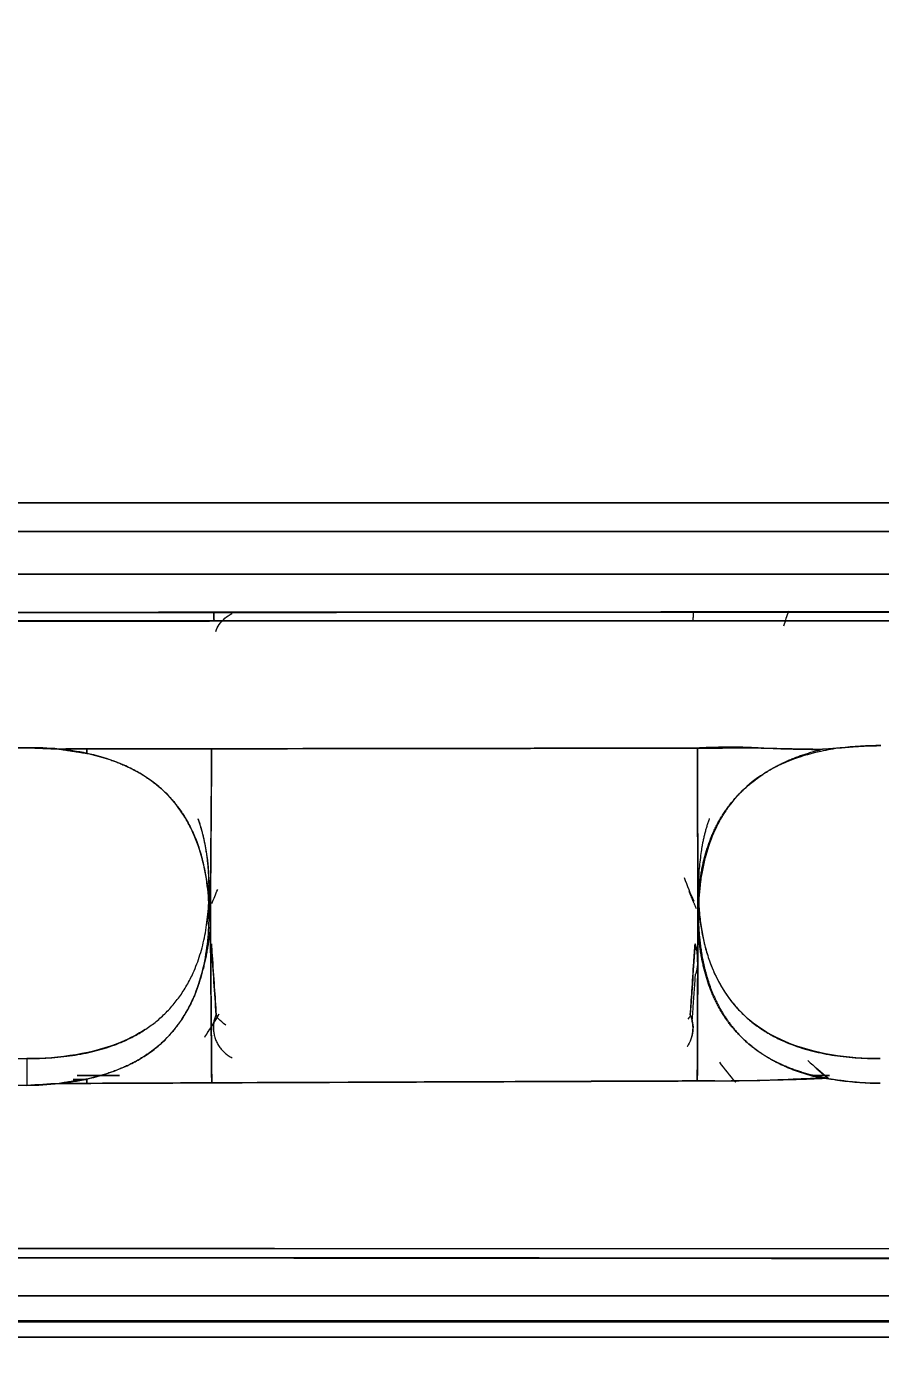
# Model space of a CAD drawing. Header units: inches. Extents: x 1105 to 1525, y -292 to 302.
# Drawn here: x 1189.75 to 1197.06, y 27.07 to 38.55 of the extents above; entities that cross this region are included whole.
import ezdxf

# ---------------------------------------------------------------- set-up
doc = ezdxf.new("R2010")
doc.units = ezdxf.units.IN
doc.header["$LTSCALE"] = 2.42
doc.header["$MEASUREMENT"] = 0
doc.header["$PDMODE"] = 3
doc.header["$PDSIZE"] = 0.3125
doc.layers.get('0').update_dxf_attribs({"linetype": 'CONTINUOUS'})
doc.layers.get('Defpoints').update_dxf_attribs({"linetype": 'CONTINUOUS'})
doc.layers.add('DIM', color=3, linetype='CONTINUOUS', lineweight=18)
doc.styles.get("Standard").update_dxf_attribs({"font": 'arial.ttf', "width": 0.8})
doc.dimstyles.new('ISO-25', dxfattribs={"dimtxt": 5, "dimasz": 2.5, "dimexe": 1.25, "dimexo": 0.625, "dimgap": 2, "dimtad": 1, "dimtih": 1, "dimtoh": 1, "dimdec": 1, "dimdsep": 46, "dimtxsty": 'Standard', "dimcen": 0, "dimclrd": 3, "dimclre": 3, "dimclrt": 4, "dimadec": 0, "dimazin": 0, "dimtfac": 1, "dimtdec": 1, "dimtmove": 0, "dimatfit": 3, "dimfxl": 1, "dimarcsym": 0})

# ---------------------------------------------------------------- blocks, each defined once
blk = doc.blocks.new('*D3')
at = {"layer": 'Defpoints', "color": 0, "transparency": 16777216}
for p in [(1279.036, 140.16), (1143.365, 34.026), (1279.036, 34.019)]:
    blk.add_point(p, dxfattribs=at)
at = {"layer": 'DIM', "color": 3, "lineweight": -2, "transparency": 16777216}
for p, q in [((1143.365, 34.651), (1143.365, 141.41)), ((1279.036, 34.644), (1279.036, 141.41)), ((1148.365, 140.16), (1202.64, 140.16)), ((1274.036, 140.16), (1219.761, 140.16))]:
    blk.add_line(p, q, dxfattribs=at)
at = {"layer": 'DIM', "color": 3, "transparency": 16777216}
for points in [[(1148.365, 140.993), (1148.365, 139.326), (1143.365, 140.16)], [(1274.036, 140.993), (1274.036, 139.326), (1279.036, 140.16)]]:
    blk.add_solid(points, dxfattribs=at)
at = {"layer": 'DIM', "color": 4, "transparency": 16777216, "insert": (1211.201, 140.16), "char_height": 5, "attachment_point": 5}
blk.add_mtext('135.7', dxfattribs=at)

msp = doc.modelspace()

# ---------------------------------------------------------------- linework, layer by layer
at = {"linetype": 'Continuous', "lineweight": 18, "extrusion": (0, 1, 0)}
for p, q in [((1191.314, 30.943), (1191.314, 31.166)), ((1195.506, 31.166), (1195.506, 30.982)), ((1174.196, 27.458), (1248.197, 27.458))]:
    msp.add_line(p, q, dxfattribs=at)
at = {"linetype": 'Continuous', "lineweight": 18}
for points, degree, knots in [([(1211.201, 97.587), (1208.989, 97.587), (1204.567, 97.377), (1197.996, 96.435), (1191.554, 94.877), (1185.3, 92.715), (1179.296, 89.972), (1173.599, 86.674), (1168.264, 82.852), (1163.343, 78.543), (1158.882, 73.79), (1154.926, 68.637), (1151.511, 63.134), (1148.672, 57.334), (1146.434, 51.293), (1144.82, 45.07), (1143.846, 38.724), (1143.628, 34.452), (1143.628, 32.316)], 3, [0, 0, 0, 0, 0.0625, 0.125, 0.1875, 0.25, 0.3125, 0.375, 0.4375, 0.5, 0.5625, 0.625, 0.6875, 0.75, 0.8125, 0.875, 0.9375, 1, 1, 1, 1]), ([(1143.628, 32.316), (1143.628, 33.384), (1143.683, 35.52), (1143.927, 38.716), (1144.333, 41.897), (1145.089, 46.107), (1146.435, 51.293), (1148.671, 57.334), (1151.513, 63.133), (1154.925, 68.637), (1158.884, 73.789), (1163.342, 78.544), (1168.266, 82.851), (1175.377, 87.949), (1185.175, 93.007), (1195.807, 96.122), (1204.567, 97.376), (1208.989, 97.587), (1211.201, 97.587)], 3, [0, 0, 0, 0, 0.03125, 0.0625, 0.09375, 0.125, 0.1875, 0.25, 0.3125, 0.375, 0.4375, 0.5, 0.5625, 0.625, 0.75, 0.875, 0.9375, 1, 1, 1, 1]), ([(1211.201, 96.342), (1204.652, 96.342), (1191.804, 93.873), (1179.702, 89.031), (1174.255, 85.516), (1168.81, 82.002), (1159.547, 73.055), (1152.269, 62.535), (1147.256, 50.845), (1144.7, 38.434), (1144.7, 32.107)], 2, [0, 0, 0, 0.125, 0.25, 0.375, 0.375, 0.5, 0.625, 0.75, 0.875, 1, 1, 1]), ([(1195.817, 93.394), (1202.015, 94.846), (1208.388, 95.111), (1213.318, 95.316), (1218.223, 94.804), (1224.622, 94.135), (1230.757, 92.275), (1238.11, 90.045), (1244.729, 86.221), (1251.525, 82.295), (1257.155, 76.908), (1262.782, 71.525), (1266.914, 64.997), (1271.044, 58.472), (1273.44, 51.181), (1275.835, 43.891), (1276.356, 36.257), (1276.877, 28.632), (1275.497, 21.105), (1274.115, 13.574), (1270.908, 6.579), (1268.052, 0.347), (1263.883, -5.15), (1257.961, -12.96), (1249.886, -18.696), (1244.869, -22.26), (1239.241, -24.844)], 2, [0, 0, 0, 0.125, 0.125, 0.1875, 0.1875, 0.25, 0.25, 0.3125, 0.3125, 0.375, 0.375, 0.4375, 0.4375, 0.5, 0.5, 0.5625, 0.5625, 0.625, 0.625, 0.6875, 0.6875, 0.75, 0.75, 0.875, 0.875, 1, 1, 1]), ([(1239.241, -24.844), (1239.945, -24.521), (1241.272, -23.883), (1243.174, -22.889), (1245.001, -21.861), (1246.885, -20.721), (1248.901, -19.401), (1251.067, -17.862), (1253.381, -16.063), (1255.852, -13.947), (1258.478, -11.445), (1261.219, -8.502), (1263.993, -5.097), (1266.701, -1.233), (1269.256, 3.091), (1271.566, 7.863), (1273.516, 12.997), (1275.013, 18.357), (1276.016, 23.822), (1276.519, 29.339), (1276.519, 34.879), (1276.016, 40.4), (1275.013, 45.856), (1273.519, 51.206), (1271.546, 56.409), (1269.108, 61.424), (1266.224, 66.213), (1262.916, 70.741), (1259.21, 74.971), (1255.137, 78.868), (1250.725, 82.407), (1245.994, 85.568), (1241.004, 88.308), (1235.91, 90.561), (1230.9, 92.3), (1226.102, 93.564), (1221.565, 94.42), (1217.342, 94.931), (1213.501, 95.163), (1210.069, 95.186), (1207.014, 95.06), (1204.285, 94.831), (1201.84, 94.532), (1199.657, 94.187), (1197.676, 93.811), (1196.425, 93.537), (1195.817, 93.394)], 3, [0, 0, 0, 0, 0.012202, 0.023189, 0.033858, 0.045296, 0.057999, 0.071972, 0.087381, 0.104481, 0.123651, 0.145097, 0.168608, 0.193819, 0.220656, 0.249232, 0.279085, 0.309194, 0.339088, 0.368937, 0.398843, 0.428755, 0.458652, 0.488547, 0.518447, 0.548347, 0.57824, 0.608136, 0.638049, 0.667943, 0.697772, 0.727718, 0.757896, 0.787508, 0.81533, 0.841142, 0.865293, 0.887639, 0.907732, 0.925508, 0.941345, 0.955585, 0.96839, 0.979913, 0.990205, 1, 1, 1, 1]), ([(1275.847, 28.397), (1275.855, 28.506), (1276.042, 31.393), (1276.001, 37.08), (1274.791, 45.363), (1272.449, 53.418), (1269.02, 61.1), (1264.562, 68.273), (1259.157, 74.81), (1252.9, 80.594), (1245.902, 85.522), (1238.289, 89.508), (1230.196, 92.479), (1221.759, 94.387), (1213.124, 95.194), (1204.448, 94.882), (1198.741, 93.93), (1195.937, 93.274)], 3, [0, 0, 0, 0, 0.002813, 0.073998, 0.145197, 0.216398, 0.287593, 0.358788, 0.429985, 0.501178, 0.572361, 0.643545, 0.714738, 0.785869, 0.857235, 0.928659, 1, 1, 1, 1]), ([(1195.887, 93.19), (1196.492, 93.332), (1197.738, 93.605), (1199.71, 93.979), (1201.883, 94.322), (1204.316, 94.62), (1207.033, 94.848), (1210.074, 94.973), (1213.49, 94.95), (1217.314, 94.719), (1221.518, 94.21), (1226.034, 93.358), (1230.81, 92.1), (1235.796, 90.369), (1240.867, 88.127), (1245.834, 85.4), (1250.543, 82.252), (1254.935, 78.73), (1258.989, 74.851), (1262.678, 70.64), (1265.971, 66.134), (1268.842, 61.366), (1271.269, 56.374), (1273.233, 51.195), (1274.72, 45.87), (1275.718, 40.438), (1276.219, 34.943), (1276.219, 29.429), (1275.719, 23.937), (1274.72, 18.497), (1273.23, 13.162), (1271.289, 8.051), (1268.99, 3.302), (1266.446, -1.003), (1263.75, -4.849), (1260.989, -8.238), (1258.26, -11.168), (1255.647, -13.658), (1253.187, -15.765), (1250.884, -17.555), (1248.728, -19.088), (1246.721, -20.401), (1244.846, -21.536), (1243.027, -22.56), (1241.133, -23.549), (1239.813, -24.184), (1239.113, -24.505)], 3, [0, 0, 0, 0, 0.009795, 0.020087, 0.03161, 0.044415, 0.058655, 0.074492, 0.092268, 0.112361, 0.134707, 0.158858, 0.18467, 0.212492, 0.242104, 0.272282, 0.302228, 0.332057, 0.361951, 0.391864, 0.42176, 0.451653, 0.481553, 0.511453, 0.541348, 0.571245, 0.601157, 0.631063, 0.660912, 0.690806, 0.720915, 0.750768, 0.779344, 0.806181, 0.831392, 0.854903, 0.876349, 0.895519, 0.912619, 0.928028, 0.942001, 0.954704, 0.966142, 0.976811, 0.987798, 1, 1, 1, 1]), ([(1238.926, -24.204), (1244.594, -21.601), (1249.636, -17.993), (1253.679, -15.099), (1257.214, -11.632), (1261.748, -7.184), (1265.281, -1.952), (1269.377, 4.114), (1271.926, 10.932), (1274.313, 17.314), (1275.221, 24.04), (1276.204, 31.32), (1275.41, 38.624), (1274.478, 47.195), (1271.171, 55.203), (1268.094, 62.655), (1263.166, 69.11), (1259.017, 74.545), (1253.753, 79.002), (1248.176, 83.723), (1241.629, 87.101), (1235.346, 90.344), (1228.485, 92.185), (1218.496, 94.865), (1208.135, 94.39), (1201.98, 94.108), (1195.989, 92.705)], 2, [0, 0, 0, 0.125, 0.125, 0.1875, 0.1875, 0.25, 0.25, 0.3125, 0.3125, 0.375, 0.375, 0.4375, 0.4375, 0.5, 0.5, 0.5625, 0.5625, 0.625, 0.625, 0.6875, 0.6875, 0.75, 0.75, 0.875, 0.875, 1, 1, 1]), ([(1195.989, 92.705), (1196.681, 92.867), (1198.001, 93.154), (1199.941, 93.514), (1201.848, 93.812), (1203.864, 94.068), (1206.081, 94.278), (1208.538, 94.424), (1211.258, 94.481), (1214.287, 94.415), (1217.665, 94.179), (1221.39, 93.718), (1225.413, 92.977), (1229.663, 91.91), (1234.077, 90.476), (1238.587, 88.642), (1243.083, 86.403), (1247.409, 83.81), (1251.422, 80.959), (1255.075, 77.927), (1258.424, 74.708), (1261.577, 71.202), (1264.604, 67.271), (1267.483, 62.819), (1270.107, 57.845), (1272.33, 52.456), (1274.036, 46.829), (1275.168, 41.173), (1275.735, 35.705), (1275.811, 30.574), (1275.491, 25.797), (1274.836, 21.258), (1273.845, 16.787), (1272.478, 12.274), (1270.697, 7.727), (1268.522, 3.274), (1266.041, -0.911), (1263.375, -4.71), (1260.618, -8.09), (1257.835, -11.072), (1255.092, -13.667), (1252.471, -15.879), (1250.029, -17.736), (1247.779, -19.294), (1245.71, -20.607), (1243.81, -21.721), (1242.074, -22.664), (1240.467, -23.48), (1239.433, -23.971), (1238.926, -24.204)], 3, [0, 0, 0, 0, 0.011269, 0.021419, 0.031278, 0.041852, 0.053605, 0.066538, 0.08081, 0.096678, 0.114498, 0.1344, 0.156117, 0.179301, 0.203861, 0.229789, 0.256714, 0.283873, 0.310306, 0.335514, 0.360061, 0.38505, 0.41157, 0.440282, 0.471001, 0.502948, 0.535235, 0.566974, 0.597228, 0.625207, 0.651, 0.675617, 0.700265, 0.725877, 0.752635, 0.779868, 0.806498, 0.831609, 0.855023, 0.876985, 0.897373, 0.915773, 0.93207, 0.946569, 0.959582, 0.971263, 0.981756, 0.991115, 1, 1, 1, 1]), ([(1183.16, -24.844), (1173.054, -20.203), (1165.122, -12.575), (1157.612, -5.352), (1152.851, 3.801), (1148.1, 12.935), (1146.579, 23.056), (1145.102, 32.89), (1146.829, 42.688), (1148.577, 52.61), (1153.437, 61.514), (1158.373, 70.556), (1166.012, 77.63), (1173.092, 84.183), (1181.872, 88.451), (1188.537, 91.69), (1195.817, 93.394)], 2, [0, 0, 0, 0.125, 0.125, 0.25, 0.25, 0.375, 0.375, 0.5, 0.5, 0.625, 0.625, 0.75, 0.75, 0.875, 0.875, 1, 1, 1]), ([(1195.817, 93.394), (1194.604, 93.111), (1192.161, 92.467), (1188.553, 91.294), (1184.946, 89.889), (1181.244, 88.191), (1177.326, 86.085), (1173.184, 83.461), (1169.003, 80.328), (1165, 76.776), (1161.318, 72.914), (1157.993, 68.788), (1155.031, 64.407), (1152.453, 59.802), (1150.289, 55.026), (1148.555, 50.141), (1147.254, 45.198), (1146.376, 40.219), (1145.911, 35.194), (1145.864, 30.105), (1146.249, 24.963), (1147.079, 19.816), (1148.354, 14.729), (1150.061, 9.758), (1152.188, 4.944), (1154.719, 0.32), (1157.639, -4.089), (1160.936, -8.26), (1164.57, -12.14), (1168.497, -15.693), (1172.779, -18.975), (1177.638, -22.093), (1181.216, -23.951), (1183.16, -24.844)], 3, [0, 0, 0, 0, 0.02331, 0.047285, 0.07108, 0.095945, 0.123802, 0.154795, 0.1884, 0.222556, 0.25624, 0.289837, 0.323579, 0.357347, 0.390978, 0.424296, 0.45713, 0.48953, 0.52189, 0.554616, 0.587855, 0.621501, 0.655267, 0.688982, 0.722689, 0.756391, 0.790045, 0.823824, 0.857771, 0.891138, 0.924242, 0.959792, 1, 1, 1, 1]), ([(1195.937, 93.274), (1194.495, 92.936), (1191.634, 92.165), (1187.434, 90.726), (1183.346, 89.011), (1179.39, 87.029), (1175.584, 84.79), (1171.947, 82.304), (1168.495, 79.583), (1165.245, 76.638), (1162.212, 73.485), (1159.41, 70.138), (1156.854, 66.614), (1154.554, 62.928), (1152.521, 59.099), (1150.766, 55.144), (1149.296, 51.081), (1148.118, 46.93), (1147.239, 42.711), (1146.661, 38.444), (1146.389, 34.149), (1146.415, 30.795), (1146.521, 28.878), (1146.554, 28.394)], 3, [0, 0, 0, 0, 0.049162, 0.09834, 0.147523, 0.196705, 0.245875, 0.295042, 0.344204, 0.393376, 0.442548, 0.491726, 0.540887, 0.59005, 0.639205, 0.688373, 0.737537, 0.786712, 0.835875, 0.885044, 0.934194, 0.983354, 1, 1, 1, 1]), ([(1195.887, 93.19), (1194.269, 92.811), (1192.665, 92.372), (1189.498, 91.376), (1187.934, 90.819), (1184.855, 89.592), (1183.34, 88.921), (1180.368, 87.468), (1178.911, 86.687), (1176.063, 85.018), (1174.672, 84.131), (1171.966, 82.256), (1170.649, 81.268), (1168.1, 79.198), (1166.866, 78.116), (1164.488, 75.862), (1163.344, 74.692), (1161.153, 72.269), (1160.105, 71.017), (1158.113, 68.438), (1157.168, 67.112), (1155.387, 64.394), (1154.55, 63.001), (1152.99, 60.158), (1152.267, 58.708), (1150.938, 55.758), (1150.332, 54.258), (1149.241, 51.218), (1148.756, 49.678), (1147.91, 46.566), (1147.549, 44.995), (1146.953, 41.829), (1146.718, 40.235), (1146.376, 37.035), (1146.269, 35.429), (1146.182, 32.212), (1146.202, 30.603), (1146.372, 27.389), (1146.52, 25.786), (1146.944, 22.595), (1147.22, 21.007), (1147.897, 17.857), (1148.298, 16.294), (1149.223, 13.203), (1149.748, 11.675), (1150.916, 8.662), (1151.56, 7.178), (1152.965, 4.26), (1153.725, 2.828), (1155.357, 0.023), (1156.229, -1.349), (1158.08, -4.024), (1159.058, -5.327), (1161.116, -7.857), (1162.195, -9.084), (1164.448, -11.454), (1165.622, -12.597), (1168.057, -14.792), (1169.318, -15.845), (1171.92, -17.853), (1173.26, -18.809), (1176.014, -20.619), (1177.427, -21.473), (1179.594, -22.672), (1180.325, -23.059), (1181.8, -23.805), (1182.545, -24.164), (1183.297, -24.509)], 3, [0, 0, 0, 0, 0.03125, 0.03125, 0.0625, 0.0625, 0.09375, 0.09375, 0.125, 0.125, 0.15625, 0.15625, 0.1875, 0.1875, 0.21875, 0.21875, 0.25, 0.25, 0.28125, 0.28125, 0.3125, 0.3125, 0.34375, 0.34375, 0.375, 0.375, 0.40625, 0.40625, 0.4375, 0.4375, 0.46875, 0.46875, 0.5, 0.5, 0.53125, 0.53125, 0.5625, 0.5625, 0.59375, 0.59375, 0.625, 0.625, 0.65625, 0.65625, 0.6875, 0.6875, 0.71875, 0.71875, 0.75, 0.75, 0.78125, 0.78125, 0.8125, 0.8125, 0.84375, 0.84375, 0.875, 0.875, 0.90625, 0.90625, 0.9375, 0.9375, 0.96875, 0.96875, 0.984375, 0.984375, 1, 1, 1, 1]), ([(1183.289, -24.505), (1181.354, -23.617), (1177.792, -21.767), (1172.956, -18.664), (1168.694, -15.396), (1164.784, -11.86), (1161.167, -7.998), (1157.885, -3.846), (1154.979, 0.543), (1152.459, 5.146), (1150.342, 9.938), (1148.642, 14.885), (1147.374, 19.949), (1146.548, 25.073), (1146.164, 30.191), (1146.211, 35.257), (1146.674, 40.259), (1147.548, 45.215), (1148.843, 50.135), (1150.569, 54.998), (1152.723, 59.751), (1155.289, 64.335), (1158.238, 68.696), (1161.548, 72.803), (1165.213, 76.647), (1169.197, 80.184), (1173.359, 83.302), (1177.482, 85.914), (1181.382, 88.011), (1185.067, 89.7), (1188.657, 91.099), (1192.249, 92.266), (1194.68, 92.907), (1195.887, 93.19)], 3, [0, 0, 0, 0, 0.040208, 0.075758, 0.108862, 0.142229, 0.176176, 0.209955, 0.243609, 0.277311, 0.311018, 0.344733, 0.378499, 0.412145, 0.445384, 0.47811, 0.51047, 0.54287, 0.575704, 0.609022, 0.642653, 0.676421, 0.710163, 0.74376, 0.777444, 0.8116, 0.845205, 0.876198, 0.904055, 0.92892, 0.952715, 0.97669, 1, 1, 1, 1]), ([(1195.942, 92.944), (1195.278, 92.788), (1193.932, 92.452), (1191.85, 91.861), (1189.626, 91.148), (1187.206, 90.273), (1184.57, 89.197), (1181.68, 87.861), (1178.509, 86.193), (1175.108, 84.144), (1171.604, 81.714), (1168.128, 78.936), (1164.76, 75.832), (1161.565, 72.424), (1158.626, 68.779), (1156.017, 64.998), (1153.763, 61.162), (1151.828, 57.263), (1150.148, 53.183), (1148.696, 48.764), (1147.526, 43.952), (1146.74, 38.894), (1146.394, 33.871), (1146.456, 29.107), (1146.854, 24.645), (1147.546, 20.374), (1148.538, 16.159), (1149.858, 11.935), (1151.527, 7.71), (1153.556, 3.523), (1155.953, -0.594), (1158.733, -4.617), (1161.903, -8.507), (1165.434, -12.192), (1169.312, -15.634), (1173.576, -18.842), (1178.27, -21.793), (1181.643, -23.525), (1183.389, -24.327)], 3, [0, 0, 0, 0, 0.012877, 0.026182, 0.040866, 0.057017, 0.074851, 0.094746, 0.117357, 0.142822, 0.1702, 0.198546, 0.22774, 0.257817, 0.288122, 0.317765, 0.346344, 0.374075, 0.40202, 0.431901, 0.46441, 0.498312, 0.531537, 0.562478, 0.591123, 0.618801, 0.646723, 0.67536, 0.704779, 0.734836, 0.765433, 0.796801, 0.829058, 0.861893, 0.894616, 0.928155, 0.963584, 1, 1, 1, 1]), ([(1183.475, -24.204), (1181.734, -23.404), (1178.372, -21.678), (1173.692, -18.736), (1169.441, -15.537), (1165.576, -12.106), (1162.055, -8.433), (1158.895, -4.554), (1156.123, -0.544), (1153.734, 3.56), (1151.711, 7.734), (1150.047, 11.946), (1148.731, 16.157), (1147.742, 20.36), (1147.053, 24.618), (1146.656, 29.066), (1146.594, 33.815), (1146.939, 38.822), (1147.722, 43.865), (1148.889, 48.662), (1150.336, 53.068), (1152.011, 57.135), (1153.94, 61.022), (1156.188, 64.846), (1158.788, 68.615), (1161.718, 72.249), (1164.903, 75.646), (1168.261, 78.741), (1171.726, 81.511), (1175.219, 83.933), (1178.61, 85.976), (1181.771, 87.638), (1184.652, 88.97), (1187.28, 90.043), (1189.693, 90.915), (1191.91, 91.625), (1193.986, 92.214), (1195.327, 92.55), (1195.989, 92.705)], 3, [0, 0, 0, 0, 0.036416, 0.071845, 0.105384, 0.138107, 0.170942, 0.203199, 0.234567, 0.265164, 0.295221, 0.32464, 0.353277, 0.381199, 0.408877, 0.437522, 0.468463, 0.501688, 0.53559, 0.568099, 0.59798, 0.625925, 0.653656, 0.682235, 0.711878, 0.742183, 0.77226, 0.801454, 0.8298, 0.857178, 0.882643, 0.905254, 0.925149, 0.942983, 0.959134, 0.973818, 0.987123, 1, 1, 1, 1]), ([(1195.989, 92.705), (1190.909, 91.516), (1186.093, 89.553), (1178.41, 86.421), (1171.798, 81.502), (1163.367, 75.231), (1157.464, 66.671), (1151.741, 58.371), (1148.987, 48.775), (1147.391, 43.216), (1146.878, 37.49), (1146.396, 32.1), (1146.878, 26.727), (1147.761, 16.884), (1151.751, 7.786), (1153.875, 2.943), (1156.81, -1.487), (1159.909, -6.167), (1163.819, -10.247), (1167.839, -14.442), (1172.559, -17.845), (1177.695, -21.549), (1183.475, -24.204)], 2, [0, 0, 0, 0.125, 0.125, 0.25, 0.25, 0.375, 0.375, 0.5, 0.5, 0.5625, 0.5625, 0.625, 0.625, 0.75, 0.75, 0.8125, 0.8125, 0.875, 0.875, 0.9375, 0.9375, 1, 1, 1]), ([(1211.196, 33.545), (1209.083, 33.545), (1205.005, 33.544), (1199.095, 33.541), (1193.574, 33.538), (1188.386, 33.534), (1183.493, 33.53), (1178.793, 33.528), (1175.726, 33.527), (1174.196, 33.527)], 3, [0, 0, 0, 0, 0.171361, 0.33061, 0.479245, 0.618954, 0.751317, 0.87595, 1, 1, 1, 1]), ([(1191.371, 33.372), (1191.379, 33.393), (1191.389, 33.413), (1191.416, 33.451), (1191.432, 33.469), (1191.468, 33.501), (1191.488, 33.515), (1191.511, 33.526), (1191.512, 33.526), (1191.512, 33.527)], 3, [0, 0, 0, 0, 0.313352, 0.313352, 0.65129, 0.65129, 0.989228, 0.989228, 1, 1, 1, 1]), ([(1174.196, 33.459), (1174.621, 33.459), (1175.623, 33.459), (1177.354, 33.459), (1179.541, 33.459), (1182.183, 33.459), (1185.282, 33.46), (1188.837, 33.461), (1192.69, 33.462), (1196.64, 33.463), (1200.486, 33.464), (1204.186, 33.465), (1207.74, 33.465), (1210.06, 33.465), (1211.196, 33.465)], 3, [0, 0, 0, 0, 0.03445, 0.081226, 0.140329, 0.211757, 0.295512, 0.391593, 0.5, 0.607891, 0.711837, 0.811837, 0.907891, 1, 1, 1, 1]), ([(1211.196, 33.465), (1205.03, 33.463), (1198.863, 33.463), (1186.53, 33.462), (1180.363, 33.461), (1174.196, 33.459)], 3, [0, 0, 0, 0, 0.5, 0.5, 1, 1, 1, 1]), ([(1196.552, 32.359), (1196.535, 32.359), (1196.5, 32.359), (1196.447, 32.36), (1196.395, 32.36), (1196.342, 32.361), (1196.29, 32.363), (1196.237, 32.364), (1196.185, 32.366), (1196.132, 32.368), (1196.08, 32.371), (1196.032, 32.373), (1195.989, 32.376), (1195.951, 32.377), (1195.914, 32.379), (1195.876, 32.38), (1195.838, 32.38), (1195.8, 32.381), (1195.762, 32.381), (1195.724, 32.381), (1195.686, 32.38), (1195.648, 32.379), (1195.61, 32.378), (1195.572, 32.377), (1195.535, 32.375), (1195.509, 32.374), (1195.497, 32.373)], 3, [0, 0, 0, 0, 0.049715, 0.099431, 0.14915, 0.198873, 0.248601, 0.298337, 0.348081, 0.397835, 0.447602, 0.497382, 0.533318, 0.569238, 0.605146, 0.641043, 0.676933, 0.712817, 0.748699, 0.78458, 0.820463, 0.856351, 0.892246, 0.928151, 0.964068, 1, 1, 1, 1]), ([(1196.719, 32.374), (1196.726, 32.375), (1196.741, 32.377), (1196.764, 32.379), (1196.786, 32.381), (1196.809, 32.383), (1196.832, 32.385), (1196.855, 32.387), (1196.878, 32.388), (1196.901, 32.389), (1196.925, 32.391), (1196.948, 32.392), (1196.972, 32.392), (1196.996, 32.393), (1197.019, 32.393), (1197.044, 32.394), (1197.06, 32.394), (1197.068, 32.394)], 3, [0, 0, 0, 0, 0.064491, 0.129256, 0.194304, 0.259644, 0.325284, 0.391232, 0.457497, 0.524088, 0.591012, 0.658278, 0.725892, 0.793864, 0.862201, 0.930911, 1, 1, 1, 1]), ([(1191.336, 32.367), (1191.158, 32.366), (1190.98, 32.366), (1190.624, 32.366), (1190.446, 32.365), (1190.267, 32.366)], 3, [0, 0, 0, 0, 0.5, 0.5, 1, 1, 1, 1]), ([(1191.314, 30.929), (1191.314, 31.008), (1191.311, 31.086), (1191.294, 31.243), (1191.281, 31.321), (1191.243, 31.474), (1191.207, 31.588), (1191.155, 31.695), (1191.117, 31.765), (1191.096, 31.799), (1191.028, 31.898), (1190.976, 31.959), (1190.887, 32.041), (1190.856, 32.067), (1190.791, 32.114), (1190.723, 32.159), (1190.651, 32.196), (1190.578, 32.231), (1190.54, 32.246), (1190.426, 32.289), (1190.347, 32.311), (1190.267, 32.328)], 3, [0, 0, 0, 0, 0.125, 0.125, 0.25, 0.25, 0.375, 0.4375, 0.4375, 0.5, 0.5, 0.625, 0.625, 0.6875, 0.6875, 0.75, 0.8125, 0.8125, 0.875, 0.875, 1, 1, 1, 1]), ([(1190.267, 32.328), (1190.275, 32.326), (1190.289, 32.323), (1190.31, 32.318), (1190.331, 32.313), (1190.352, 32.308), (1190.373, 32.302), (1190.393, 32.296), (1190.414, 32.29), (1190.434, 32.284), (1190.453, 32.278), (1190.473, 32.271), (1190.492, 32.265), (1190.511, 32.258), (1190.53, 32.25), (1190.549, 32.243), (1190.567, 32.235), (1190.586, 32.227), (1190.604, 32.219), (1190.621, 32.211), (1190.639, 32.203), (1190.656, 32.194), (1190.673, 32.185), (1190.69, 32.176), (1190.707, 32.167), (1190.723, 32.157), (1190.74, 32.147), (1190.756, 32.137), (1190.771, 32.127), (1190.787, 32.117), (1190.802, 32.106), (1190.817, 32.095), (1190.832, 32.084), (1190.847, 32.073), (1190.861, 32.062), (1190.875, 32.05), (1190.889, 32.038), (1190.903, 32.026), (1190.917, 32.014), (1190.93, 32.001), (1190.943, 31.989), (1190.956, 31.976), (1190.968, 31.962), (1190.981, 31.949), (1190.993, 31.936), (1191.005, 31.922), (1191.017, 31.908), (1191.028, 31.894), (1191.039, 31.879), (1191.051, 31.864), (1191.061, 31.85), (1191.072, 31.835), (1191.082, 31.819), (1191.093, 31.804), (1191.11, 31.776), (1191.135, 31.734), (1191.164, 31.677), (1191.191, 31.617), (1191.215, 31.556), (1191.236, 31.491), (1191.255, 31.425), (1191.268, 31.369), (1191.277, 31.324), (1191.283, 31.292), (1191.289, 31.261), (1191.295, 31.23), (1191.3, 31.201), (1191.304, 31.172), (1191.308, 31.144), (1191.312, 31.117), (1191.315, 31.09), (1191.318, 31.065), (1191.32, 31.04), (1191.322, 31.016), (1191.324, 30.993), (1191.325, 30.971), (1191.325, 30.95), (1191.325, 30.936), (1191.325, 30.929)], 3, [0, 0, 0, 0, 0.011277, 0.022468, 0.033575, 0.044598, 0.055539, 0.066401, 0.077185, 0.087893, 0.098527, 0.109088, 0.119579, 0.130001, 0.140358, 0.15065, 0.16088, 0.17105, 0.181163, 0.19122, 0.201224, 0.211177, 0.221081, 0.23094, 0.240755, 0.250529, 0.260264, 0.269963, 0.279628, 0.289262, 0.298868, 0.308448, 0.318005, 0.327541, 0.337059, 0.346562, 0.356052, 0.365533, 0.375006, 0.384474, 0.39394, 0.403407, 0.412878, 0.422355, 0.43184, 0.441337, 0.450848, 0.460376, 0.469923, 0.479493, 0.489087, 0.498708, 0.508359, 0.518042, 0.527761, 0.56075, 0.59424, 0.628324, 0.663088, 0.698615, 0.734981, 0.772259, 0.789926, 0.807127, 0.823864, 0.840137, 0.85595, 0.871302, 0.886197, 0.900634, 0.914618, 0.928149, 0.941231, 0.953865, 0.966056, 0.977806, 0.989119, 1, 1, 1, 1]), ([(1195.497, 32.373), (1195.519, 32.373), (1195.608, 32.373), (1195.73, 32.374), (1195.859, 32.374), (1195.947, 32.374), (1196.022, 32.374), (1196.097, 32.373), (1196.185, 32.371), (1196.278, 32.369), (1196.366, 32.367), (1196.436, 32.366), (1196.497, 32.365), (1196.535, 32.365), (1196.552, 32.365)], 3, [0, 0, 0, 0, 0.06404, 0.251924, 0.346689, 0.430225, 0.502535, 0.560713, 0.643854, 0.751957, 0.826272, 0.892382, 0.950291, 1, 1, 1, 1]), ([(1195.501, 31), (1195.501, 31.008), (1195.502, 31.025), (1195.503, 31.049), (1195.504, 31.074), (1195.505, 31.098), (1195.507, 31.122), (1195.509, 31.146), (1195.511, 31.169), (1195.514, 31.193), (1195.516, 31.216), (1195.519, 31.239), (1195.523, 31.261), (1195.526, 31.284), (1195.53, 31.306), (1195.534, 31.328), (1195.538, 31.35), (1195.543, 31.372), (1195.547, 31.393), (1195.552, 31.414), (1195.558, 31.435), (1195.563, 31.456), (1195.569, 31.476), (1195.575, 31.497), (1195.582, 31.517), (1195.588, 31.536), (1195.595, 31.556), (1195.602, 31.575), (1195.609, 31.595), (1195.617, 31.614), (1195.625, 31.632), (1195.633, 31.651), (1195.642, 31.669), (1195.65, 31.687), (1195.659, 31.705), (1195.668, 31.723), (1195.678, 31.74), (1195.688, 31.758), (1195.698, 31.775), (1195.708, 31.791), (1195.718, 31.808), (1195.729, 31.824), (1195.74, 31.84), (1195.751, 31.856), (1195.763, 31.872), (1195.775, 31.887), (1195.787, 31.903), (1195.799, 31.918), (1195.812, 31.933), (1195.824, 31.947), (1195.838, 31.962), (1195.851, 31.976), (1195.864, 31.99), (1195.878, 32.003), (1195.897, 32.021), (1195.92, 32.042), (1195.949, 32.067), (1195.979, 32.091), (1196.009, 32.114), (1196.04, 32.136), (1196.072, 32.158), (1196.104, 32.178), (1196.137, 32.198), (1196.171, 32.217), (1196.206, 32.235), (1196.242, 32.252), (1196.278, 32.269), (1196.315, 32.284), (1196.353, 32.299), (1196.391, 32.312), (1196.43, 32.325), (1196.47, 32.337), (1196.511, 32.349), (1196.538, 32.355), (1196.552, 32.359)], 3, [0, 0, 0, 0, 0.013494, 0.026873, 0.040138, 0.053292, 0.066336, 0.07927, 0.092098, 0.10482, 0.117438, 0.129955, 0.142371, 0.154689, 0.16691, 0.179036, 0.19107, 0.203013, 0.214868, 0.226636, 0.238319, 0.249921, 0.261442, 0.272886, 0.284254, 0.29555, 0.306775, 0.317932, 0.329023, 0.340051, 0.35102, 0.36193, 0.372785, 0.383588, 0.394342, 0.405048, 0.415712, 0.426334, 0.436918, 0.447467, 0.457984, 0.468471, 0.478933, 0.489372, 0.499791, 0.510193, 0.520582, 0.53096, 0.54133, 0.551696, 0.562062, 0.572429, 0.582801, 0.593182, 0.603574, 0.62374, 0.643885, 0.66403, 0.684191, 0.704386, 0.724633, 0.744949, 0.765351, 0.785855, 0.806478, 0.827237, 0.848146, 0.869222, 0.890479, 0.911933, 0.933598, 0.955489, 0.977618, 1, 1, 1, 1]), ([(1196.555, 32.345), (1196.478, 32.329), (1196.402, 32.307), (1196.29, 32.267), (1196.254, 32.252), (1196.182, 32.219), (1196.147, 32.201), (1196.044, 32.142), (1195.979, 32.097), (1195.863, 31.993), (1195.784, 31.906), (1195.72, 31.808), (1195.681, 31.741), (1195.664, 31.707), (1195.615, 31.601), (1195.589, 31.529), (1195.559, 31.417), (1195.55, 31.38), (1195.535, 31.305), (1195.516, 31.191), (1195.508, 31.076), (1195.506, 31)], 3, [0, 0, 0, 0, 0.125, 0.125, 0.1875, 0.1875, 0.25, 0.25, 0.375, 0.375, 0.5, 0.5625, 0.5625, 0.625, 0.625, 0.75, 0.75, 0.8125, 0.8125, 0.875, 1, 1, 1, 1]), ([(1196.552, 32.365), (1196.554, 32.365), (1196.56, 32.365), (1196.568, 32.365), (1196.577, 32.366), (1196.587, 32.366), (1196.598, 32.367), (1196.61, 32.368), (1196.622, 32.368), (1196.638, 32.37), (1196.656, 32.371), (1196.675, 32.373), (1196.691, 32.374), (1196.706, 32.374), (1196.715, 32.374), (1196.719, 32.374)], 3, [0, 0, 0, 0, 0.044055, 0.093345, 0.147895, 0.207721, 0.272836, 0.34325, 0.418972, 0.500006, 0.626932, 0.740353, 0.840303, 0.926827, 1, 1, 1, 1]), ([(1189.753, 29.713), (1190.51, 29.712), (1190.903, 30.067), (1191.311, 30.436), (1191.314, 31.159), (1191.315, 31.503), (1191.221, 31.768)], 2, [0, 0, 0, 0.403561, 0.403561, 0.807123, 0.807123, 1, 1, 1]), ([(1191.219, 31.767), (1191.241, 31.704), (1191.299, 31.495), (1191.323, 31.187), (1191.305, 30.947), (1191.292, 30.856)], 3, [0, 0, 0, 0, 0.216259, 0.702215, 1, 1, 1, 1]), ([(1195.599, 31.77), (1195.505, 31.506), (1195.507, 30.44), (1195.914, 30.069), (1196.305, 29.713), (1197.063, 29.713)], 2, [0, 0, 0, 0.192775, 0.596388, 0.596388, 1, 1, 1]), ([(1197.063, 29.713), (1196.923, 29.713), (1196.647, 29.733), (1196.259, 29.836), (1195.927, 30.029), (1195.684, 30.324), (1195.551, 30.672), (1195.516, 30.921), (1195.509, 31.037)], 3, [0, 0, 0, 0, 0.179169, 0.354234, 0.512539, 0.668367, 0.845094, 1, 1, 1, 1]), ([(1190.267, 29.538), (1190.346, 29.556), (1190.424, 29.578), (1190.538, 29.62), (1190.575, 29.635), (1190.649, 29.669), (1190.72, 29.707), (1190.788, 29.751), (1190.852, 29.798), (1190.883, 29.824), (1190.971, 29.905), (1191.023, 29.966), (1191.091, 30.064), (1191.112, 30.098), (1191.15, 30.167), (1191.201, 30.274), (1191.238, 30.386), (1191.296, 30.615), (1191.313, 30.772), (1191.314, 30.929)], 3, [0, 0, 0, 0, 0.125, 0.125, 0.1875, 0.1875, 0.25, 0.3125, 0.3125, 0.375, 0.375, 0.5, 0.5, 0.5625, 0.5625, 0.625, 0.75, 0.75, 1, 1, 1, 1]), ([(1191.325, 30.929), (1191.325, 30.922), (1191.325, 30.908), (1191.324, 30.888), (1191.324, 30.867), (1191.323, 30.847), (1191.321, 30.826), (1191.32, 30.805), (1191.318, 30.784), (1191.315, 30.763), (1191.313, 30.742), (1191.31, 30.72), (1191.307, 30.699), (1191.304, 30.677), (1191.3, 30.656), (1191.296, 30.634), (1191.292, 30.612), (1191.288, 30.59), (1191.283, 30.568), (1191.278, 30.545), (1191.273, 30.523), (1191.268, 30.5), (1191.262, 30.478), (1191.256, 30.455), (1191.249, 30.432), (1191.243, 30.409), (1191.236, 30.386), (1191.228, 30.36), (1191.218, 30.331), (1191.207, 30.298), (1191.195, 30.267), (1191.182, 30.236), (1191.168, 30.205), (1191.153, 30.175), (1191.138, 30.145), (1191.122, 30.116), (1191.105, 30.088), (1191.087, 30.06), (1191.069, 30.032), (1191.049, 30.006), (1191.029, 29.979), (1191.008, 29.952), (1190.985, 29.925), (1190.96, 29.899), (1190.935, 29.872), (1190.908, 29.847), (1190.88, 29.823), (1190.852, 29.799), (1190.822, 29.776), (1190.792, 29.755), (1190.761, 29.734), (1190.728, 29.714), (1190.695, 29.694), (1190.661, 29.676), (1190.626, 29.658), (1190.59, 29.642), (1190.553, 29.626), (1190.515, 29.611), (1190.476, 29.597), (1190.436, 29.583), (1190.395, 29.571), (1190.353, 29.559), (1190.311, 29.548), (1190.282, 29.542), (1190.267, 29.538)], 3, [0, 0, 0, 0, 0.010799, 0.021661, 0.032587, 0.04358, 0.054641, 0.065773, 0.076975, 0.088251, 0.099602, 0.11103, 0.122535, 0.13412, 0.145786, 0.157534, 0.169366, 0.181284, 0.193288, 0.20538, 0.217562, 0.229834, 0.242198, 0.254655, 0.267206, 0.279853, 0.292596, 0.305437, 0.323644, 0.341709, 0.359643, 0.377459, 0.39517, 0.412787, 0.430324, 0.447794, 0.465211, 0.482588, 0.499937, 0.517274, 0.534611, 0.551962, 0.571116, 0.590239, 0.609352, 0.62848, 0.647645, 0.666871, 0.68618, 0.705594, 0.725135, 0.744827, 0.764689, 0.784743, 0.80501, 0.825509, 0.846259, 0.867279, 0.888586, 0.910198, 0.93213, 0.954398, 0.977017, 1, 1, 1, 1]), ([(1196.565, 29.543), (1196.559, 29.545), (1196.546, 29.547), (1196.527, 29.552), (1196.508, 29.556), (1196.489, 29.561), (1196.471, 29.566), (1196.453, 29.571), (1196.435, 29.576), (1196.416, 29.582), (1196.399, 29.587), (1196.381, 29.593), (1196.363, 29.599), (1196.346, 29.605), (1196.329, 29.612), (1196.312, 29.618), (1196.295, 29.625), (1196.278, 29.632), (1196.261, 29.639), (1196.245, 29.646), (1196.229, 29.654), (1196.212, 29.661), (1196.196, 29.669), (1196.181, 29.677), (1196.165, 29.685), (1196.149, 29.694), (1196.134, 29.702), (1196.119, 29.711), (1196.104, 29.72), (1196.089, 29.729), (1196.074, 29.738), (1196.06, 29.748), (1196.045, 29.757), (1196.031, 29.767), (1196.017, 29.777), (1196.003, 29.787), (1195.989, 29.798), (1195.975, 29.808), (1195.962, 29.819), (1195.948, 29.83), (1195.935, 29.841), (1195.917, 29.856), (1195.894, 29.877), (1195.868, 29.903), (1195.842, 29.93), (1195.817, 29.957), (1195.793, 29.985), (1195.77, 30.015), (1195.748, 30.045), (1195.727, 30.075), (1195.707, 30.107), (1195.688, 30.139), (1195.669, 30.173), (1195.652, 30.207), (1195.636, 30.242), (1195.62, 30.277), (1195.606, 30.314), (1195.592, 30.351), (1195.579, 30.39), (1195.568, 30.429), (1195.557, 30.468), (1195.547, 30.509), (1195.538, 30.551), (1195.53, 30.593), (1195.523, 30.636), (1195.517, 30.68), (1195.512, 30.725), (1195.508, 30.77), (1195.505, 30.817), (1195.502, 30.864), (1195.502, 30.896), (1195.501, 30.912)], 3, [0, 0, 0, 0, 0.010114, 0.020173, 0.030178, 0.040129, 0.050029, 0.059878, 0.069679, 0.079431, 0.089138, 0.098799, 0.108417, 0.117993, 0.127528, 0.137024, 0.146482, 0.155903, 0.16529, 0.174644, 0.183966, 0.193257, 0.20252, 0.211756, 0.220966, 0.230152, 0.239316, 0.248459, 0.257582, 0.266689, 0.275779, 0.284855, 0.293919, 0.302972, 0.312015, 0.321051, 0.330082, 0.339108, 0.348132, 0.357155, 0.36618, 0.375207, 0.394801, 0.414352, 0.433882, 0.453412, 0.472965, 0.492563, 0.512226, 0.531977, 0.551836, 0.571825, 0.591963, 0.612272, 0.632769, 0.653474, 0.674405, 0.695581, 0.717017, 0.738731, 0.760739, 0.783055, 0.805694, 0.828671, 0.851998, 0.875689, 0.899755, 0.924209, 0.94906, 0.974321, 1, 1, 1, 1]), ([(1195.506, 31), (1195.505, 30.972), (1195.505, 30.943), (1195.506, 30.914), (1195.506, 30.912)], 3, [0, 0, 0, 0, 0.930988, 1, 1, 1, 1]), ([(1195.506, 30.912), (1195.506, 30.904), (1195.506, 30.889), (1195.507, 30.866), (1195.508, 30.843), (1195.51, 30.819), (1195.511, 30.795), (1195.513, 30.771), (1195.515, 30.746), (1195.518, 30.722), (1195.521, 30.696), (1195.524, 30.671), (1195.528, 30.645), (1195.532, 30.619), (1195.536, 30.593), (1195.541, 30.567), (1195.547, 30.54), (1195.553, 30.513), (1195.559, 30.485), (1195.566, 30.458), (1195.574, 30.43), (1195.582, 30.402), (1195.591, 30.374), (1195.6, 30.346), (1195.61, 30.318), (1195.621, 30.289), (1195.633, 30.261), (1195.645, 30.233), (1195.659, 30.204), (1195.673, 30.176), (1195.688, 30.147), (1195.704, 30.119), (1195.721, 30.091), (1195.739, 30.063), (1195.758, 30.035), (1195.779, 30.007), (1195.8, 29.98), (1195.822, 29.953), (1195.845, 29.927), (1195.87, 29.901), (1195.896, 29.876), (1195.922, 29.852), (1195.95, 29.828), (1195.979, 29.805), (1196.009, 29.783), (1196.041, 29.761), (1196.073, 29.741), (1196.106, 29.721), (1196.14, 29.702), (1196.175, 29.684), (1196.211, 29.667), (1196.248, 29.651), (1196.285, 29.635), (1196.324, 29.621), (1196.363, 29.608), (1196.402, 29.595), (1196.442, 29.583), (1196.483, 29.573), (1196.525, 29.563), (1196.553, 29.557), (1196.567, 29.554)], 3, [0, 0, 0, 0, 0.01214, 0.024459, 0.036955, 0.049629, 0.062481, 0.075509, 0.088714, 0.102096, 0.115655, 0.129392, 0.143305, 0.157397, 0.171668, 0.186119, 0.200751, 0.215565, 0.230564, 0.245749, 0.261119, 0.276672, 0.292405, 0.308316, 0.324404, 0.340668, 0.357107, 0.373721, 0.390511, 0.40748, 0.424631, 0.441966, 0.459492, 0.477208, 0.49511, 0.513193, 0.531453, 0.549888, 0.568495, 0.587271, 0.606217, 0.625331, 0.644617, 0.664079, 0.683724, 0.703556, 0.723578, 0.743791, 0.764191, 0.784776, 0.805537, 0.826467, 0.847555, 0.868806, 0.890225, 0.91182, 0.933592, 0.955546, 0.977683, 1, 1, 1, 1]), ([(1191.334, 30.697), (1191.336, 30.664), (1191.345, 30.541), (1191.358, 30.338), (1191.37, 30.168), (1191.375, 30.089)], 3, [0, 0, 0, 0, 0.161683, 0.608674, 1, 1, 1, 1]), ([(1195.436, 30.089), (1195.441, 30.156), (1195.451, 30.306), (1195.464, 30.509), (1195.473, 30.645), (1195.477, 30.697)], 3, [0, 0, 0, 0, 0.330907, 0.7423, 1, 1, 1, 1]), ([(1195.477, 30.697), (1195.478, 30.694), (1195.48, 30.687), (1195.483, 30.677), (1195.486, 30.667), (1195.488, 30.657), (1195.49, 30.647), (1195.492, 30.637), (1195.494, 30.628), (1195.496, 30.618), (1195.497, 30.608), (1195.498, 30.598), (1195.499, 30.589), (1195.499, 30.579), (1195.499, 30.569), (1195.5, 30.56), (1195.5, 30.551), (1195.499, 30.542), (1195.499, 30.533), (1195.498, 30.524), (1195.497, 30.515), (1195.496, 30.506), (1195.495, 30.498), (1195.494, 30.489), (1195.492, 30.481), (1195.491, 30.473), (1195.489, 30.465), (1195.487, 30.457), (1195.485, 30.449), (1195.483, 30.443), (1195.482, 30.439), (1195.481, 30.437)], 3, [0, 0, 0, 0, 0.041328, 0.08224, 0.122729, 0.162788, 0.202411, 0.241593, 0.280326, 0.318606, 0.356427, 0.393784, 0.430672, 0.467087, 0.503024, 0.53848, 0.573451, 0.607933, 0.641925, 0.675423, 0.708425, 0.740929, 0.772933, 0.804437, 0.835439, 0.865939, 0.895936, 0.925431, 0.954423, 0.982913, 1, 1, 1, 1]), ([(1195.499, 30.542), (1195.499, 30.544), (1195.499, 30.553), (1195.499, 30.567), (1195.498, 30.584), (1195.497, 30.602), (1195.495, 30.62), (1195.492, 30.639), (1195.488, 30.658), (1195.483, 30.677), (1195.479, 30.69), (1195.477, 30.697)], 3, [0, 0, 0, 0, 0.050039, 0.153332, 0.261025, 0.373124, 0.489635, 0.610566, 0.735928, 0.865734, 1, 1, 1, 1]), ([(1191.352, 29.957), (1191.351, 29.978), (1191.352, 29.999), (1191.359, 30.044), (1191.365, 30.067), (1191.375, 30.089)], 3, [0, 0, 0, 0, 0.470236, 0.470236, 1, 1, 1, 1]), ([(1191.457, 30.001), (1191.431, 30.019), (1191.411, 30.036), (1191.383, 30.065), (1191.375, 30.079), (1191.375, 30.089)], 3, [0, 0, 0, 0, 0.499999, 0.499999, 1, 1, 1, 1]), ([(1195.436, 30.089), (1195.446, 30.067), (1195.452, 30.044), (1195.46, 29.996), (1195.46, 29.972), (1195.456, 29.925), (1195.45, 29.902), (1195.434, 29.857), (1195.423, 29.835), (1195.409, 29.815), (1195.409, 29.815), (1195.409, 29.815)], 3, [0, 0, 0, 0, 0.25, 0.25, 0.499999, 0.499999, 0.749999, 0.749999, 0.999999, 0.999999, 1, 1, 1, 1]), ([(1190.767, 29.963), (1190.704, 29.922), (1190.515, 29.824), (1190.172, 29.733), (1189.894, 29.713), (1189.753, 29.713)], 3, [0, 0, 0, 0, 0.21544, 0.601401, 1, 1, 1, 1]), ([(1196.565, 29.544), (1196.556, 29.544), (1196.538, 29.543), (1196.51, 29.543), (1196.48, 29.542), (1196.448, 29.541), (1196.413, 29.54), (1196.376, 29.538), (1196.337, 29.537), (1196.28, 29.534), (1196.21, 29.531), (1196.135, 29.528), (1196.076, 29.525), (1196.023, 29.524), (1195.968, 29.522), (1195.905, 29.522), (1195.835, 29.521), (1195.755, 29.521), (1195.673, 29.521), (1195.599, 29.522), (1195.546, 29.522), (1195.514, 29.522), (1195.5, 29.522), (1195.496, 29.522)], 3, [0, 0, 0, 0, 0.024085, 0.050246, 0.078484, 0.108801, 0.141197, 0.175673, 0.212228, 0.250864, 0.336832, 0.40759, 0.463138, 0.503478, 0.556662, 0.615857, 0.681066, 0.752293, 0.841339, 0.910632, 0.960174, 0.989963, 1, 1, 1, 1]), ([(1195.496, 29.522), (1195.526, 29.522), (1195.585, 29.522), (1195.674, 29.523), (1195.763, 29.524), (1195.853, 29.525), (1195.942, 29.526), (1196.031, 29.528), (1196.12, 29.53), (1196.209, 29.532), (1196.298, 29.534), (1196.387, 29.537), (1196.476, 29.54), (1196.535, 29.542), (1196.565, 29.543)], 3, [0, 0, 0, 0, 0.083319, 0.166638, 0.249958, 0.33328, 0.416604, 0.49993, 0.583259, 0.666593, 0.749932, 0.833278, 0.916633, 1, 1, 1, 1]), ([(1197.063, 29.502), (1197.054, 29.502), (1197.037, 29.502), (1197.011, 29.502), (1196.986, 29.502), (1196.961, 29.503), (1196.936, 29.505), (1196.911, 29.506), (1196.886, 29.508), (1196.861, 29.51), (1196.837, 29.512), (1196.813, 29.514), (1196.788, 29.517), (1196.764, 29.52), (1196.741, 29.523), (1196.725, 29.526), (1196.717, 29.527)], 3, [0, 0, 0, 0, 0.074065, 0.147686, 0.220874, 0.293636, 0.365983, 0.437924, 0.509467, 0.580624, 0.651404, 0.721816, 0.791872, 0.861581, 0.930953, 1, 1, 1, 1]), ([(1190.267, 29.501), (1190.446, 29.503), (1190.624, 29.503), (1190.98, 29.504), (1191.159, 29.505), (1191.337, 29.506)], 3, [0, 0, 0, 0, 0.5, 0.5, 1, 1, 1, 1]), ([(1211.196, 28.083), (1210.162, 28.083), (1207.994, 28.083), (1204.592, 28.083), (1200.892, 28.084), (1196.894, 28.084), (1192.67, 28.085), (1188.494, 28.086), (1184.636, 28.087), (1181.295, 28.087), (1178.469, 28.088), (1176.161, 28.087), (1174.794, 28.087), (1174.196, 28.087)], 3, [0, 0, 0, 0, 0.083875, 0.175812, 0.275812, 0.383875, 0.5, 0.618229, 0.7225, 0.812812, 0.889166, 0.951562, 1, 1, 1, 1]), ([(1174.196, 28.087), (1180.363, 28.085), (1186.53, 28.085), (1198.863, 28.086), (1205.03, 28.086), (1211.196, 28.083)], 3, [0, 0, 0, 0, 0.5, 0.5, 1, 1, 1, 1]), ([(1174.196, 28.015), (1176.053, 28.015), (1179.607, 28.014), (1184.784, 28.011), (1189.75, 28.007), (1194.759, 28.003), (1199.974, 28), (1205.485, 27.997), (1209.255, 27.997), (1211.196, 27.997)], 3, [0, 0, 0, 0, 0.150528, 0.288197, 0.419737, 0.553162, 0.694364, 0.842568, 1, 1, 1, 1])]:
    msp.add_open_spline(points, degree=degree, knots=knots, dxfattribs=at)
for points, degree in [([(1144.7, 32.107), (1144.7, 34.21), (1144.914, 38.414), (1145.873, 44.659), (1147.462, 50.784), (1149.664, 56.728), (1152.458, 62.436), (1155.819, 67.851), (1159.713, 72.923), (1164.102, 77.601), (1168.946, 81.841), (1174.196, 85.602), (1179.802, 88.848), (1185.711, 91.547), (1191.866, 93.675), (1198.206, 95.209), (1204.672, 96.135), (1209.024, 96.342), (1211.201, 96.342)], 3), ([(1248.196, 34.474), (1174.196, 34.474)], 1), ([(1174.196, 34.474), (1248.196, 34.474)], 1), ([(1174.196, 34.229), (1248.196, 34.229)], 1), ([(1248.196, 34.229), (1223.53, 34.229), (1198.863, 34.229), (1174.196, 34.229)], 3), ([(1174.196, 33.862), (1198.863, 33.862), (1223.53, 33.862), (1248.196, 33.862)], 3), ([(1248.196, 33.862), (1174.196, 33.862)], 1), ([(1174.196, 33.527), (1211.196, 33.545)], 1), ([(1191.357, 33.462), (1191.355, 33.486), (1191.354, 33.511), (1191.353, 33.536)], 3), ([(1191.353, 33.536), (1191.357, 33.462)], 1), ([(1195.46, 33.463), (1195.465, 33.538)], 1), ([(1196.238, 33.42), (1196.251, 33.463), (1196.265, 33.506), (1196.279, 33.549)], 3), ([(1197.068, 32.394), (1196.951, 32.395), (1196.834, 32.389), (1196.719, 32.374)], 3), ([(1189.753, 32.376), (1185.378, 32.366)], 1), ([(1185.378, 32.366), (1186.836, 32.369), (1188.295, 32.373), (1189.753, 32.376)], 3), ([(1190.027, 32.365), (1189.936, 32.374), (1189.845, 32.377), (1189.753, 32.376)], 3), ([(1189.753, 32.376), (1189.844, 32.372), (1189.936, 32.369), (1190.027, 32.365)], 3), ([(1190.267, 32.366), (1190.027, 32.365)], 1), ([(1190.027, 32.365), (1190.107, 32.365), (1190.187, 32.366), (1190.267, 32.366)], 3), ([(1190.267, 32.328), (1190.188, 32.345), (1190.108, 32.357), (1190.027, 32.365)], 3), ([(1190.027, 32.365), (1190.267, 32.328)], 1), ([(1190.267, 32.366), (1190.624, 32.366), (1190.98, 32.366), (1191.336, 32.367)], 3), ([(1190.267, 32.328), (1190.267, 32.366)], 1), ([(1190.267, 32.366), (1190.267, 32.353), (1190.267, 32.341), (1190.267, 32.328)], 3), ([(1191.325, 30.929), (1191.329, 31.408), (1191.333, 31.887), (1191.336, 32.367)], 3), ([(1191.336, 32.367), (1191.325, 30.929)], 1), ([(1191.336, 32.367), (1192.723, 32.369), (1194.11, 32.371), (1195.497, 32.373)], 3), ([(1195.497, 32.373), (1191.336, 32.367)], 1), ([(1195.497, 32.373), (1195.498, 31.915), (1195.5, 31.457), (1195.501, 31)], 3), ([(1195.501, 31), (1195.497, 32.373)], 1), ([(1196.719, 32.374), (1196.664, 32.367), (1196.609, 32.357), (1196.555, 32.345)], 3), ([(1195.384, 31.264), (1195.409, 31.196), (1195.436, 31.129), (1195.465, 31.062)], 3), ([(1191.337, 31.041), (1191.355, 31.082), (1191.372, 31.122), (1191.388, 31.163)], 3), ([(1195.489, 30.997), (1195.456, 31.07), (1195.426, 31.144)], 2), ([(1191.337, 29.506), (1191.333, 29.98), (1191.329, 30.454), (1191.325, 30.929)], 3), ([(1191.325, 30.929), (1191.337, 29.506)], 1), ([(1195.501, 30.912), (1195.5, 30.448), (1195.498, 29.985), (1195.496, 29.522)], 3), ([(1195.496, 29.522), (1195.501, 30.912)], 1), ([(1195.501, 30.912), (1195.501, 31)], 1), ([(1195.477, 30.697), (1195.463, 30.494), (1195.45, 30.291), (1195.436, 30.089)], 3), ([(1191.375, 30.089), (1191.362, 30.276), (1191.35, 30.463), (1191.337, 30.651)], 3), ([(1195.452, 30.029), (1195.481, 30.437)], 1), ([(1191.398, 30.094), (1191.359, 30.028), (1191.318, 29.963), (1191.276, 29.899)], 3), ([(1191.277, 29.898), (1191.34, 29.994), (1191.398, 30.094)], 2), ([(1195.436, 30.089), (1195.436, 30.079), (1195.429, 30.066), (1195.416, 30.052)], 3), ([(1185.373, 29.713), (1189.753, 29.713)], 1), ([(1189.753, 29.713), (1189.753, 29.484)], 1), ([(1195.685, 29.683), (1195.751, 29.595), (1195.822, 29.511)], 2), ([(1195.825, 29.511), (1195.778, 29.567), (1195.732, 29.625), (1195.688, 29.683)], 3), ([(1196.442, 29.697), (1196.499, 29.646), (1196.557, 29.596), (1196.616, 29.548)], 3), ([(1196.61, 29.547), (1196.565, 29.584), (1196.52, 29.623)], 2), ([(1190.029, 29.5), (1190.109, 29.509), (1190.189, 29.521), (1190.267, 29.538)], 3), ([(1190.267, 29.538), (1190.029, 29.5)], 1), ([(1190.15, 29.534), (1190.268, 29.534)], 1), ([(1190.268, 29.534), (1190.15, 29.534)], 1), ([(1190.183, 29.568), (1190.547, 29.568)], 1), ([(1190.547, 29.568), (1190.183, 29.568)], 1), ([(1190.267, 29.501), (1190.267, 29.538)], 1), ([(1190.267, 29.538), (1190.267, 29.526), (1190.267, 29.513), (1190.267, 29.501)], 3), ([(1195.496, 29.522), (1194.11, 29.517), (1192.723, 29.511), (1191.337, 29.506)], 3), ([(1191.337, 29.506), (1195.496, 29.522)], 1), ([(1196.499, 29.568), (1196.629, 29.568)], 1), ([(1196.629, 29.568), (1196.499, 29.568)], 1), ([(1196.717, 29.527), (1196.666, 29.532), (1196.616, 29.538), (1196.565, 29.544)], 3), ([(1196.567, 29.554), (1196.617, 29.543), (1196.667, 29.534), (1196.717, 29.527)], 3), ([(1196.717, 29.527), (1196.831, 29.51), (1196.947, 29.502), (1197.063, 29.502)], 3), ([(1189.753, 29.484), (1188.293, 29.48), (1186.833, 29.477), (1185.373, 29.474)], 3), ([(1189.753, 29.484), (1189.845, 29.485), (1189.937, 29.49), (1190.029, 29.5)], 3), ([(1190.029, 29.5), (1189.937, 29.495), (1189.845, 29.489), (1189.753, 29.484)], 3), ([(1190.029, 29.5), (1190.267, 29.501)], 1), ([(1190.267, 29.501), (1190.188, 29.501), (1190.109, 29.5), (1190.029, 29.5)], 3), ([(1191.337, 29.506), (1190.98, 29.504), (1190.624, 29.502), (1190.267, 29.501)], 3), ([(1211.196, 27.997), (1174.196, 28.015)], 1), ([(1174.196, 27.68), (1248.196, 27.68)], 1), ([(1248.196, 27.68), (1223.53, 27.68), (1198.863, 27.68), (1174.196, 27.68)], 3), ([(1248.196, 27.468), (1174.196, 27.468)], 1), ([(1174.196, 27.468), (1198.863, 27.468), (1223.53, 27.468), (1248.196, 27.468)], 3), ([(1174.196, 27.326), (1248.196, 27.326)], 1), ([(1248.196, 27.326), (1174.196, 27.326)], 1)]:
    msp.add_open_spline(points, degree=degree, dxfattribs=at)
for points, weights in [([(1191.375, 30.089), (1191.314, 29.948), (1191.362, 29.796), (1191.512, 29.72)], [1.29028161183, 1.00627517941, 0.930668927285, 1.06346285546]), ([(1195.439, 29.87), (1195.466, 29.939), (1195.468, 30.015), (1195.436, 30.089)], [1.26781848125, 1.12154178683, 1.03518498077, 1.00874806308])]:
    msp.add_rational_spline(points, weights, degree=3, dxfattribs=at)

# ---------------------------------------------------------------- dimensions: what is measured, and where the dimension line sits
at = {"layer": 'DIM'}
dim = msp.add_linear_dim(base=(1279.036, 140.16), p1=(1143.365, 34.026), p2=(1279.036, 34.019), dimstyle='ISO-25', override={"dimasz": 5, "dimtad": 0}, dxfattribs=at)
dim.commit()
dim.dimension.update_dxf_attribs({"geometry": '*D3', "text_midpoint": (1211.201, 140.16)})

doc.saveas('drawing.dxf')
